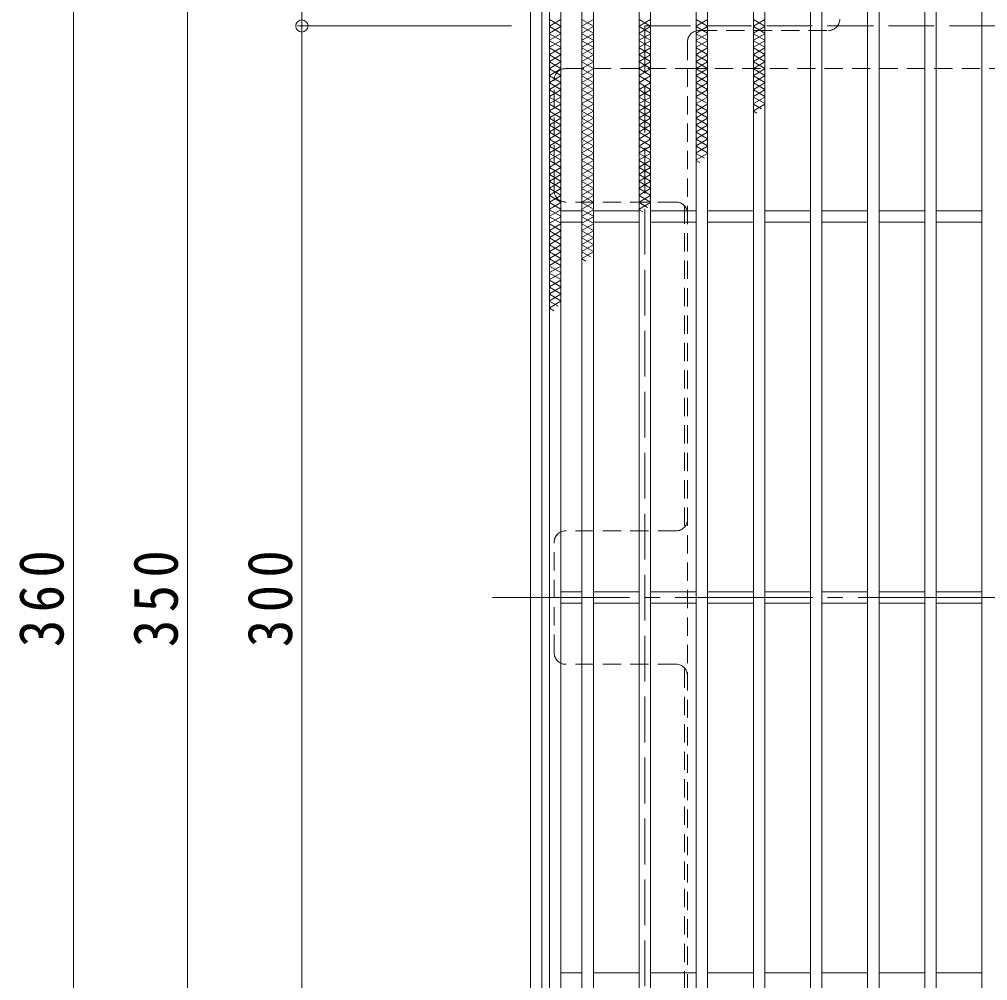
# Model space of a CAD drawing. Units: millimetres at full size, sheet at 1:4. Extents: x -838 to 1019, y -781 to 757.
# Drawn here: x -808.9 to -554.7, y 342.6 to 594.9 of the extents above; entities that cross this region are included whole.
import ezdxf

# ---------------------------------------------------------------- set-up
doc = ezdxf.new("R2010")
doc.units = ezdxf.units.MM
doc.header["$LTSCALE"] = 4
doc.header["$PDMODE"] = 32
doc.header["$PDSIZE"] = 3.2
for name, pattern in [('CHAIN2', [12, 9, -1, 1, -1]), ('DASHED1', [1.8, 1.2, -0.6]), ('DASHED3', [4, 3, -1])]:
    doc.linetypes.add(name, pattern=pattern)
for name, color, linetype, lineweight in [('A-1', 3, 'Continuous', 9), ('A-2', 3, 'Continuous', 9), ('A-4', 7, 'Continuous', 9), ('A-7', 2, 'Continuous', 9), ('A-9', 6, 'Continuous', 9)]:
    doc.layers.add(name, color=color, linetype=linetype, lineweight=lineweight)
doc.styles.add('ＭＳ ゴシック', font='')
doc.styles.get('ＭＳ ゴシック').set_extended_font_data('MS Gothic')

msp = doc.modelspace()

# ---------------------------------------------------------------- linework, layer by layer
at = {"layer": 'A-1', "color": 2, "linetype": 'DASHED3'}
for p, q in [((-644.713, 593.162), (-644.713, 293.162)), ((-344.713, 593.162), (-644.713, 593.162))]:
    msp.add_line(p, q, dxfattribs=at)
at = {"layer": 'A-1', "color": 2}
for points in [[(-674.713, 623.162), (-674.713, 263.162), (-314.713, 263.162), (-314.713, 623.162)], [(-671.713, 620.162), (-671.713, 266.162), (-317.713, 266.162), (-317.713, 620.162)]]:
    msp.add_lwpolyline(points, close=True, dxfattribs=at)
at = {"layer": 'A-2'}
for p, q in [((-669.713, 618.161), (-669.713, 268.161)), ((-666.713, 615.161), (-666.713, 271.161)), ((-661.213, 615.161), (-661.213, 271.161)), ((-658.213, 615.161), (-658.213, 271.161)), ((-646.213, 615.161), (-646.213, 271.161)), ((-643.213, 615.161), (-643.213, 271.161)), ((-631.213, 615.161), (-631.213, 271.161)), ((-628.213, 615.161), (-628.213, 271.161)), ((-616.213, 615.161), (-616.213, 271.161)), ((-613.213, 615.161), (-613.213, 271.161)), ((-601.213, 615.161), (-601.213, 271.161)), ((-598.213, 615.161), (-598.213, 271.161)), ((-586.213, 615.161), (-586.213, 271.161)), ((-583.213, 615.161), (-583.213, 271.161)), ((-571.213, 615.161), (-571.213, 271.161)), ((-568.213, 615.161), (-568.213, 271.161)), ((-556.213, 615.161), (-556.213, 271.161)), ((-661.213, 544.661), (-666.713, 544.661)), ((-646.213, 544.661), (-658.213, 544.661)), ((-631.213, 544.661), (-643.213, 544.661)), ((-616.213, 544.661), (-628.213, 544.661)), ((-601.213, 544.661), (-613.213, 544.661)), ((-586.213, 544.661), (-598.213, 544.661)), ((-571.213, 544.661), (-583.213, 544.661)), ((-556.213, 544.661), (-568.213, 544.661)), ((-661.213, 541.661), (-666.713, 541.661)), ((-646.213, 541.661), (-658.213, 541.661)), ((-631.213, 541.661), (-643.213, 541.661)), ((-616.213, 541.661), (-628.213, 541.661)), ((-601.213, 541.661), (-613.213, 541.661)), ((-586.213, 541.661), (-598.213, 541.661)), ((-571.213, 541.661), (-583.213, 541.661)), ((-556.213, 541.661), (-568.213, 541.661)), ((-661.213, 444.661), (-666.713, 444.661)), ((-646.213, 444.661), (-658.213, 444.661)), ((-631.213, 444.661), (-643.213, 444.661)), ((-616.213, 444.661), (-628.213, 444.661)), ((-601.213, 444.661), (-613.213, 444.661)), ((-586.213, 444.661), (-598.213, 444.661)), ((-571.213, 444.661), (-583.213, 444.661)), ((-556.213, 444.661), (-568.213, 444.661)), ((-661.213, 441.661), (-666.713, 441.661)), ((-646.213, 441.661), (-658.213, 441.661)), ((-631.213, 441.661), (-643.213, 441.661)), ((-616.213, 441.661), (-628.213, 441.661)), ((-601.213, 441.661), (-613.213, 441.661)), ((-586.213, 441.661), (-598.213, 441.661)), ((-571.213, 441.661), (-583.213, 441.661)), ((-556.213, 441.661), (-568.213, 441.661)), ((-661.213, 344.661), (-666.713, 344.661)), ((-646.213, 344.661), (-658.213, 344.661)), ((-631.213, 344.661), (-643.213, 344.661)), ((-616.213, 344.661), (-628.213, 344.661)), ((-601.213, 344.661), (-613.213, 344.661)), ((-586.213, 344.661), (-598.213, 344.661)), ((-571.213, 344.661), (-583.213, 344.661)), ((-556.213, 344.661), (-568.213, 344.661))]:
    msp.add_line(p, q, dxfattribs=at)
at = {"layer": 'A-4'}
for p, q in [((-794.713, 623.162), (-794.713, 263.162)), ((-764.713, 618.161), (-764.713, 268.162)), ((-734.713, 593.162), (-734.713, 618.161)), ((-735.913, 593.162), (-679.713, 593.162)), ((-734.713, 593.162), (-734.713, 293.162))]:
    msp.add_line(p, q, dxfattribs=at)
msp.add_point((-734.713, 593.162), dxfattribs=at)
at = {"layer": 'A-7', "linetype": 'DASHED1'}
for p, q in [((-630.513, 591.966), (-596.512, 591.966)), ((-633.513, 588.966), (-633.513, 581.966)), ((-665.516, 581.966), (-633.513, 581.966)), ((-633.513, 581.966), (-355.913, 581.966)), ((-633.513, 581.966), (-633.513, 304.359)), ((-668.516, 549.965), (-668.516, 578.966)), ((-636.513, 546.965), (-665.516, 546.965)), ((-634.313, 546.004), (-634.313, 461.623)), ((-636.513, 460.663), (-665.516, 460.663)), ((-668.516, 428.662), (-668.516, 457.663)), ((-636.513, 425.662), (-665.516, 425.662)), ((-634.313, 340.32), (-634.313, 424.701))]:
    msp.add_line(p, q, dxfattribs=at)
at = {"layer": 'A-7', "linetype": 'CHAIN2'}
msp.add_line((-684.713, 443.162), (-304.713, 443.162), dxfattribs=at)
at = {"layer": 'A-7', "linetype": 'DASHED1'}
for centre, start, end in [((-596.512, 594.966), 270, 0), ((-630.513, 588.966), 90, 180), ((-665.516, 578.966), 90, 180), ((-665.516, 549.965), 180, 270), ((-636.513, 543.965), 0, 90), ((-636.513, 463.663), 270, 0), ((-665.516, 457.663), 90, 180), ((-665.516, 428.662), 180, 270), ((-636.513, 422.662), 0, 90)]:
    msp.add_arc(centre, 3, start, end, dxfattribs=at)
at = {"layer": 'A-9'}
for p, q in [((-669.713, 594.838), (-666.713, 593.106)), ((-666.713, 594.838), (-669.713, 593.106)), ((-661.213, 594.838), (-658.213, 593.106)), ((-658.213, 594.838), (-661.213, 593.106)), ((-646.213, 594.838), (-643.213, 593.106)), ((-643.213, 594.838), (-646.213, 593.106)), ((-631.213, 594.838), (-628.213, 593.106)), ((-628.213, 594.838), (-631.213, 593.106)), ((-616.213, 594.838), (-613.213, 593.106)), ((-613.213, 594.838), (-616.213, 593.106)), ((-666.713, 592.991), (-669.713, 591.259)), ((-669.713, 592.991), (-666.713, 591.259)), ((-658.213, 592.991), (-661.213, 591.259)), ((-661.213, 592.991), (-658.213, 591.259)), ((-643.213, 592.991), (-646.213, 591.259)), ((-646.213, 592.991), (-643.213, 591.259)), ((-628.213, 592.991), (-631.213, 591.259)), ((-631.213, 592.991), (-628.213, 591.259)), ((-613.213, 592.991), (-616.213, 591.259)), ((-616.213, 592.991), (-613.213, 591.259)), ((-666.713, 591.143), (-669.713, 589.411)), ((-669.713, 591.143), (-666.713, 589.411)), ((-658.213, 591.143), (-661.213, 589.411)), ((-661.213, 591.143), (-658.213, 589.411)), ((-643.213, 591.143), (-646.213, 589.411)), ((-646.213, 591.143), (-643.213, 589.411)), ((-628.213, 591.143), (-631.213, 589.411)), ((-631.213, 591.143), (-628.213, 589.411)), ((-613.213, 591.143), (-616.213, 589.411)), ((-616.213, 591.143), (-613.213, 589.411)), ((-666.713, 589.296), (-669.713, 587.563)), ((-669.713, 589.296), (-666.713, 587.564)), ((-666.713, 587.448), (-669.713, 585.716)), ((-669.713, 587.448), (-666.713, 585.716)), ((-658.213, 589.296), (-661.213, 587.563)), ((-661.213, 589.296), (-658.213, 587.564)), ((-658.213, 587.448), (-661.213, 585.716)), ((-661.213, 587.448), (-658.213, 585.716)), ((-643.213, 589.296), (-646.213, 587.563)), ((-646.213, 589.296), (-643.213, 587.564)), ((-643.213, 587.448), (-646.213, 585.716)), ((-646.213, 587.448), (-643.213, 585.716)), ((-628.213, 589.296), (-631.213, 587.563)), ((-631.213, 589.296), (-628.213, 587.564)), ((-628.213, 587.448), (-631.213, 585.716)), ((-631.213, 587.448), (-628.213, 585.716)), ((-613.213, 589.296), (-616.213, 587.563)), ((-616.213, 589.296), (-613.213, 587.564)), ((-613.213, 587.448), (-616.213, 585.716)), ((-616.213, 587.448), (-613.213, 585.716)), ((-666.713, 585.6), (-669.713, 583.868)), ((-669.713, 585.6), (-666.713, 583.868)), ((-658.213, 585.6), (-661.213, 583.868)), ((-661.213, 585.6), (-658.213, 583.868)), ((-643.213, 585.6), (-646.213, 583.868)), ((-646.213, 585.6), (-643.213, 583.868)), ((-628.213, 585.6), (-631.213, 583.868)), ((-631.213, 585.6), (-628.213, 583.868)), ((-613.213, 585.6), (-616.213, 583.868)), ((-616.213, 585.6), (-613.213, 583.868)), ((-666.713, 583.753), (-669.713, 582.021)), ((-669.713, 583.753), (-666.713, 582.021)), ((-658.213, 583.753), (-661.213, 582.021)), ((-661.213, 583.753), (-658.213, 582.021)), ((-643.213, 583.753), (-646.213, 582.021)), ((-646.213, 583.753), (-643.213, 582.021)), ((-628.213, 583.753), (-631.213, 582.021)), ((-631.213, 583.753), (-628.213, 582.021)), ((-613.213, 583.753), (-616.213, 582.021)), ((-616.213, 583.753), (-613.213, 582.021)), ((-666.713, 581.905), (-669.713, 580.173)), ((-669.713, 581.905), (-666.713, 580.173)), ((-666.713, 580.058), (-669.713, 578.326)), ((-669.713, 580.058), (-666.713, 578.326)), ((-658.213, 581.905), (-661.213, 580.173)), ((-661.213, 581.905), (-658.213, 580.173)), ((-658.213, 580.058), (-661.213, 578.326)), ((-661.213, 580.058), (-658.213, 578.326)), ((-643.213, 581.905), (-646.213, 580.173)), ((-646.213, 581.905), (-643.213, 580.173)), ((-643.213, 580.058), (-646.213, 578.326)), ((-646.213, 580.058), (-643.213, 578.326)), ((-628.213, 581.905), (-631.213, 580.173)), ((-631.213, 581.905), (-628.213, 580.173)), ((-628.213, 580.058), (-631.213, 578.326)), ((-631.213, 580.058), (-628.213, 578.326)), ((-613.213, 581.905), (-616.213, 580.173)), ((-616.213, 581.905), (-613.213, 580.173)), ((-613.213, 580.058), (-616.213, 578.326)), ((-616.213, 580.058), (-613.213, 578.326)), ((-666.713, 578.21), (-669.713, 576.478)), ((-669.713, 578.21), (-666.713, 576.478)), ((-658.213, 578.21), (-661.213, 576.478)), ((-661.213, 578.21), (-658.213, 576.478)), ((-643.213, 578.21), (-646.213, 576.478)), ((-646.213, 578.21), (-643.213, 576.478)), ((-628.213, 578.21), (-631.213, 576.478)), ((-631.213, 578.21), (-628.213, 576.478)), ((-613.213, 578.21), (-616.213, 576.478)), ((-616.213, 578.21), (-613.213, 576.478)), ((-666.713, 576.362), (-669.713, 574.63)), ((-669.713, 576.362), (-666.713, 574.63)), ((-666.713, 574.515), (-669.713, 572.783)), ((-669.713, 574.515), (-666.713, 572.783)), ((-658.213, 576.362), (-661.213, 574.63)), ((-661.213, 576.362), (-658.213, 574.63)), ((-658.213, 574.515), (-661.213, 572.783)), ((-661.213, 574.515), (-658.213, 572.783)), ((-643.213, 576.362), (-646.213, 574.63)), ((-646.213, 576.362), (-643.213, 574.63)), ((-643.213, 574.515), (-646.213, 572.783)), ((-646.213, 574.515), (-643.213, 572.783)), ((-628.213, 576.362), (-631.213, 574.63)), ((-631.213, 576.362), (-628.213, 574.63)), ((-628.213, 574.515), (-631.213, 572.783)), ((-631.213, 574.515), (-628.213, 572.783)), ((-613.213, 576.362), (-616.213, 574.63)), ((-616.213, 576.362), (-613.213, 574.63)), ((-613.213, 574.515), (-616.213, 572.783)), ((-616.213, 574.515), (-613.213, 572.783)), ((-666.713, 572.667), (-669.713, 570.935)), ((-669.713, 572.667), (-666.713, 570.935)), ((-658.213, 572.667), (-661.213, 570.935)), ((-661.213, 572.667), (-658.213, 570.935)), ((-643.213, 572.667), (-646.213, 570.935)), ((-646.213, 572.667), (-643.213, 570.935)), ((-628.213, 572.667), (-631.213, 570.935)), ((-631.213, 572.667), (-628.213, 570.935)), ((-613.213, 572.667), (-616.213, 570.935)), ((-616.213, 572.667), (-614.113, 571.455)), ((-666.713, 570.82), (-669.713, 569.088)), ((-669.713, 570.82), (-666.713, 569.088)), ((-658.213, 570.82), (-661.213, 569.088)), ((-661.213, 570.82), (-658.213, 569.088)), ((-643.213, 570.82), (-646.213, 569.088)), ((-646.213, 570.82), (-643.213, 569.088)), ((-628.213, 570.82), (-631.213, 569.088)), ((-631.213, 570.82), (-628.213, 569.088)), ((-616.213, 570.82), (-615.284, 570.284)), ((-666.713, 568.972), (-669.713, 567.24)), ((-669.713, 568.972), (-666.713, 567.24)), ((-666.713, 567.124), (-669.713, 565.392)), ((-669.713, 567.124), (-666.713, 565.392)), ((-658.213, 568.972), (-661.213, 567.24)), ((-661.213, 568.972), (-658.213, 567.24)), ((-658.213, 567.124), (-661.213, 565.392)), ((-661.213, 567.124), (-658.213, 565.392)), ((-643.213, 568.972), (-646.213, 567.24)), ((-646.213, 568.972), (-643.213, 567.24)), ((-643.213, 567.124), (-646.213, 565.392)), ((-646.213, 567.124), (-643.213, 565.392)), ((-628.213, 568.972), (-631.213, 567.24)), ((-631.213, 568.972), (-628.213, 567.24)), ((-628.213, 567.124), (-631.213, 565.392)), ((-631.213, 567.124), (-628.213, 565.392)), ((-666.713, 565.277), (-669.713, 563.545)), ((-669.713, 565.277), (-666.713, 563.545)), ((-658.213, 565.277), (-661.213, 563.545)), ((-661.213, 565.277), (-658.213, 563.545)), ((-643.213, 565.277), (-646.213, 563.545)), ((-646.213, 565.277), (-643.213, 563.545)), ((-628.213, 565.277), (-631.213, 563.545)), ((-631.213, 565.277), (-628.213, 563.545)), ((-666.713, 563.429), (-669.713, 561.697)), ((-669.713, 563.429), (-666.713, 561.697)), ((-658.213, 563.429), (-661.213, 561.697)), ((-661.213, 563.429), (-658.213, 561.697)), ((-643.213, 563.429), (-646.213, 561.697)), ((-646.213, 563.429), (-643.213, 561.697)), ((-628.213, 563.429), (-631.213, 561.697)), ((-631.213, 563.429), (-628.213, 561.697)), ((-666.713, 561.582), (-669.713, 559.85)), ((-669.713, 561.582), (-666.713, 559.85)), ((-666.713, 559.734), (-669.713, 558.002)), ((-669.713, 559.734), (-666.713, 558.002)), ((-658.213, 561.582), (-661.213, 559.85)), ((-661.213, 561.582), (-658.213, 559.85)), ((-658.213, 559.734), (-661.213, 558.002)), ((-661.213, 559.734), (-658.213, 558.002)), ((-643.213, 561.582), (-646.213, 559.85)), ((-646.213, 561.582), (-643.213, 559.85)), ((-643.213, 559.734), (-646.213, 558.002)), ((-646.213, 559.734), (-643.213, 558.002)), ((-628.213, 561.582), (-631.213, 559.85)), ((-631.213, 561.582), (-628.213, 559.85)), ((-628.213, 559.734), (-631.213, 558.002)), ((-631.213, 559.734), (-629.071, 558.497)), ((-666.713, 557.886), (-669.713, 556.154)), ((-669.713, 557.886), (-666.713, 556.155)), ((-658.213, 557.886), (-661.213, 556.154)), ((-661.213, 557.886), (-658.213, 556.155)), ((-643.213, 557.886), (-646.213, 556.154)), ((-646.213, 557.886), (-643.213, 556.155)), ((-631.213, 557.886), (-630.242, 557.326)), ((-666.713, 556.039), (-669.713, 554.307)), ((-669.713, 556.039), (-666.713, 554.307)), ((-666.713, 554.191), (-669.713, 552.459)), ((-669.713, 554.191), (-666.713, 552.459)), ((-658.213, 556.039), (-661.213, 554.307)), ((-661.213, 556.039), (-658.213, 554.307)), ((-658.213, 554.191), (-661.213, 552.459)), ((-661.213, 554.191), (-658.213, 552.459)), ((-643.213, 556.039), (-646.213, 554.307)), ((-646.213, 556.039), (-643.213, 554.307)), ((-643.213, 554.191), (-646.213, 552.459)), ((-646.213, 554.191), (-643.213, 552.459)), ((-666.713, 552.344), (-669.713, 550.612)), ((-669.713, 552.344), (-666.713, 550.612)), ((-658.213, 552.344), (-661.213, 550.612)), ((-661.213, 552.344), (-658.213, 550.612)), ((-643.213, 552.344), (-646.213, 550.612)), ((-646.213, 552.344), (-643.213, 550.612)), ((-666.713, 550.496), (-669.713, 548.764)), ((-669.713, 550.496), (-666.713, 548.764)), ((-658.213, 550.496), (-661.213, 548.764)), ((-661.213, 550.496), (-658.213, 548.764)), ((-643.213, 550.496), (-646.213, 548.764)), ((-646.213, 550.496), (-643.213, 548.764)), ((-666.713, 548.649), (-669.713, 546.916)), ((-669.713, 548.649), (-666.713, 546.917)), ((-666.713, 546.801), (-669.713, 545.069)), ((-669.713, 546.801), (-666.713, 545.069)), ((-658.213, 548.649), (-661.213, 546.916)), ((-661.213, 548.649), (-658.213, 546.917)), ((-658.213, 546.801), (-661.213, 545.069)), ((-661.213, 546.801), (-658.213, 545.069)), ((-643.213, 548.649), (-646.213, 546.916)), ((-646.213, 548.649), (-643.213, 546.917)), ((-643.213, 546.801), (-646.213, 545.069)), ((-646.213, 546.801), (-644.028, 545.54)), ((-666.713, 544.953), (-669.713, 543.221)), ((-669.713, 544.953), (-666.713, 543.221)), ((-658.213, 544.953), (-661.213, 543.221)), ((-661.213, 544.953), (-658.213, 543.221)), ((-646.213, 544.953), (-645.2, 544.368)), ((-666.713, 543.106), (-669.713, 541.374)), ((-669.713, 543.106), (-666.713, 541.374)), ((-658.213, 543.106), (-661.213, 541.374)), ((-661.213, 543.106), (-658.213, 541.374)), ((-666.713, 541.258), (-669.713, 539.526)), ((-669.713, 541.258), (-666.713, 539.526)), ((-666.713, 539.411), (-669.713, 537.678)), ((-669.713, 539.411), (-666.713, 537.679)), ((-658.213, 541.258), (-661.213, 539.526)), ((-661.213, 541.258), (-658.213, 539.526)), ((-658.213, 539.411), (-661.213, 537.678)), ((-661.213, 539.411), (-658.213, 537.679)), ((-666.713, 537.563), (-669.713, 535.831)), ((-669.713, 537.563), (-666.713, 535.831)), ((-658.213, 537.563), (-661.213, 535.831)), ((-661.213, 537.563), (-658.213, 535.831)), ((-666.713, 535.715), (-669.713, 533.983)), ((-669.713, 535.715), (-666.713, 533.983)), ((-666.713, 533.868), (-669.713, 532.136)), ((-669.713, 533.868), (-666.713, 532.136)), ((-658.213, 535.715), (-661.213, 533.983)), ((-661.213, 535.715), (-658.213, 533.983)), ((-658.213, 533.868), (-661.213, 532.136)), ((-661.213, 533.868), (-658.986, 532.582)), ((-666.713, 532.02), (-669.713, 530.288)), ((-669.713, 532.02), (-666.713, 530.288)), ((-661.213, 532.02), (-660.157, 531.411)), ((-666.713, 530.173), (-669.713, 528.441)), ((-669.713, 530.173), (-666.713, 528.441)), ((-666.713, 528.325), (-669.713, 526.593)), ((-669.713, 528.325), (-666.713, 526.593)), ((-666.713, 526.477), (-669.713, 524.745)), ((-669.713, 526.477), (-666.713, 524.745)), ((-666.713, 524.63), (-669.713, 522.898)), ((-669.713, 524.63), (-666.713, 522.898)), ((-666.713, 522.782), (-669.713, 521.05)), ((-669.713, 522.782), (-666.713, 521.05)), ((-666.713, 520.935), (-669.713, 519.203)), ((-669.713, 520.935), (-667.443, 519.624)), ((-669.713, 519.087), (-668.615, 518.453))]:
    msp.add_line(p, q, dxfattribs=at)

# ---------------------------------------------------------------- texts
at = {"layer": 'A-4', "color": 2, "char_height": 11.73, "attachment_point": 7, "rotation": 90, "style": 'ＭＳ ゴシック'}
for s, insert in [('\\T1.27;\\W0.9;360', (-797.113, 430.162)), ('\\T1.27;\\W0.9;350', (-767.113, 430.162)), ('\\T1.27;\\W0.9;300', (-737.113, 430.162))]:
    msp.add_mtext(s, dxfattribs=dict(at, insert=insert))

doc.saveas('drawing.dxf')
